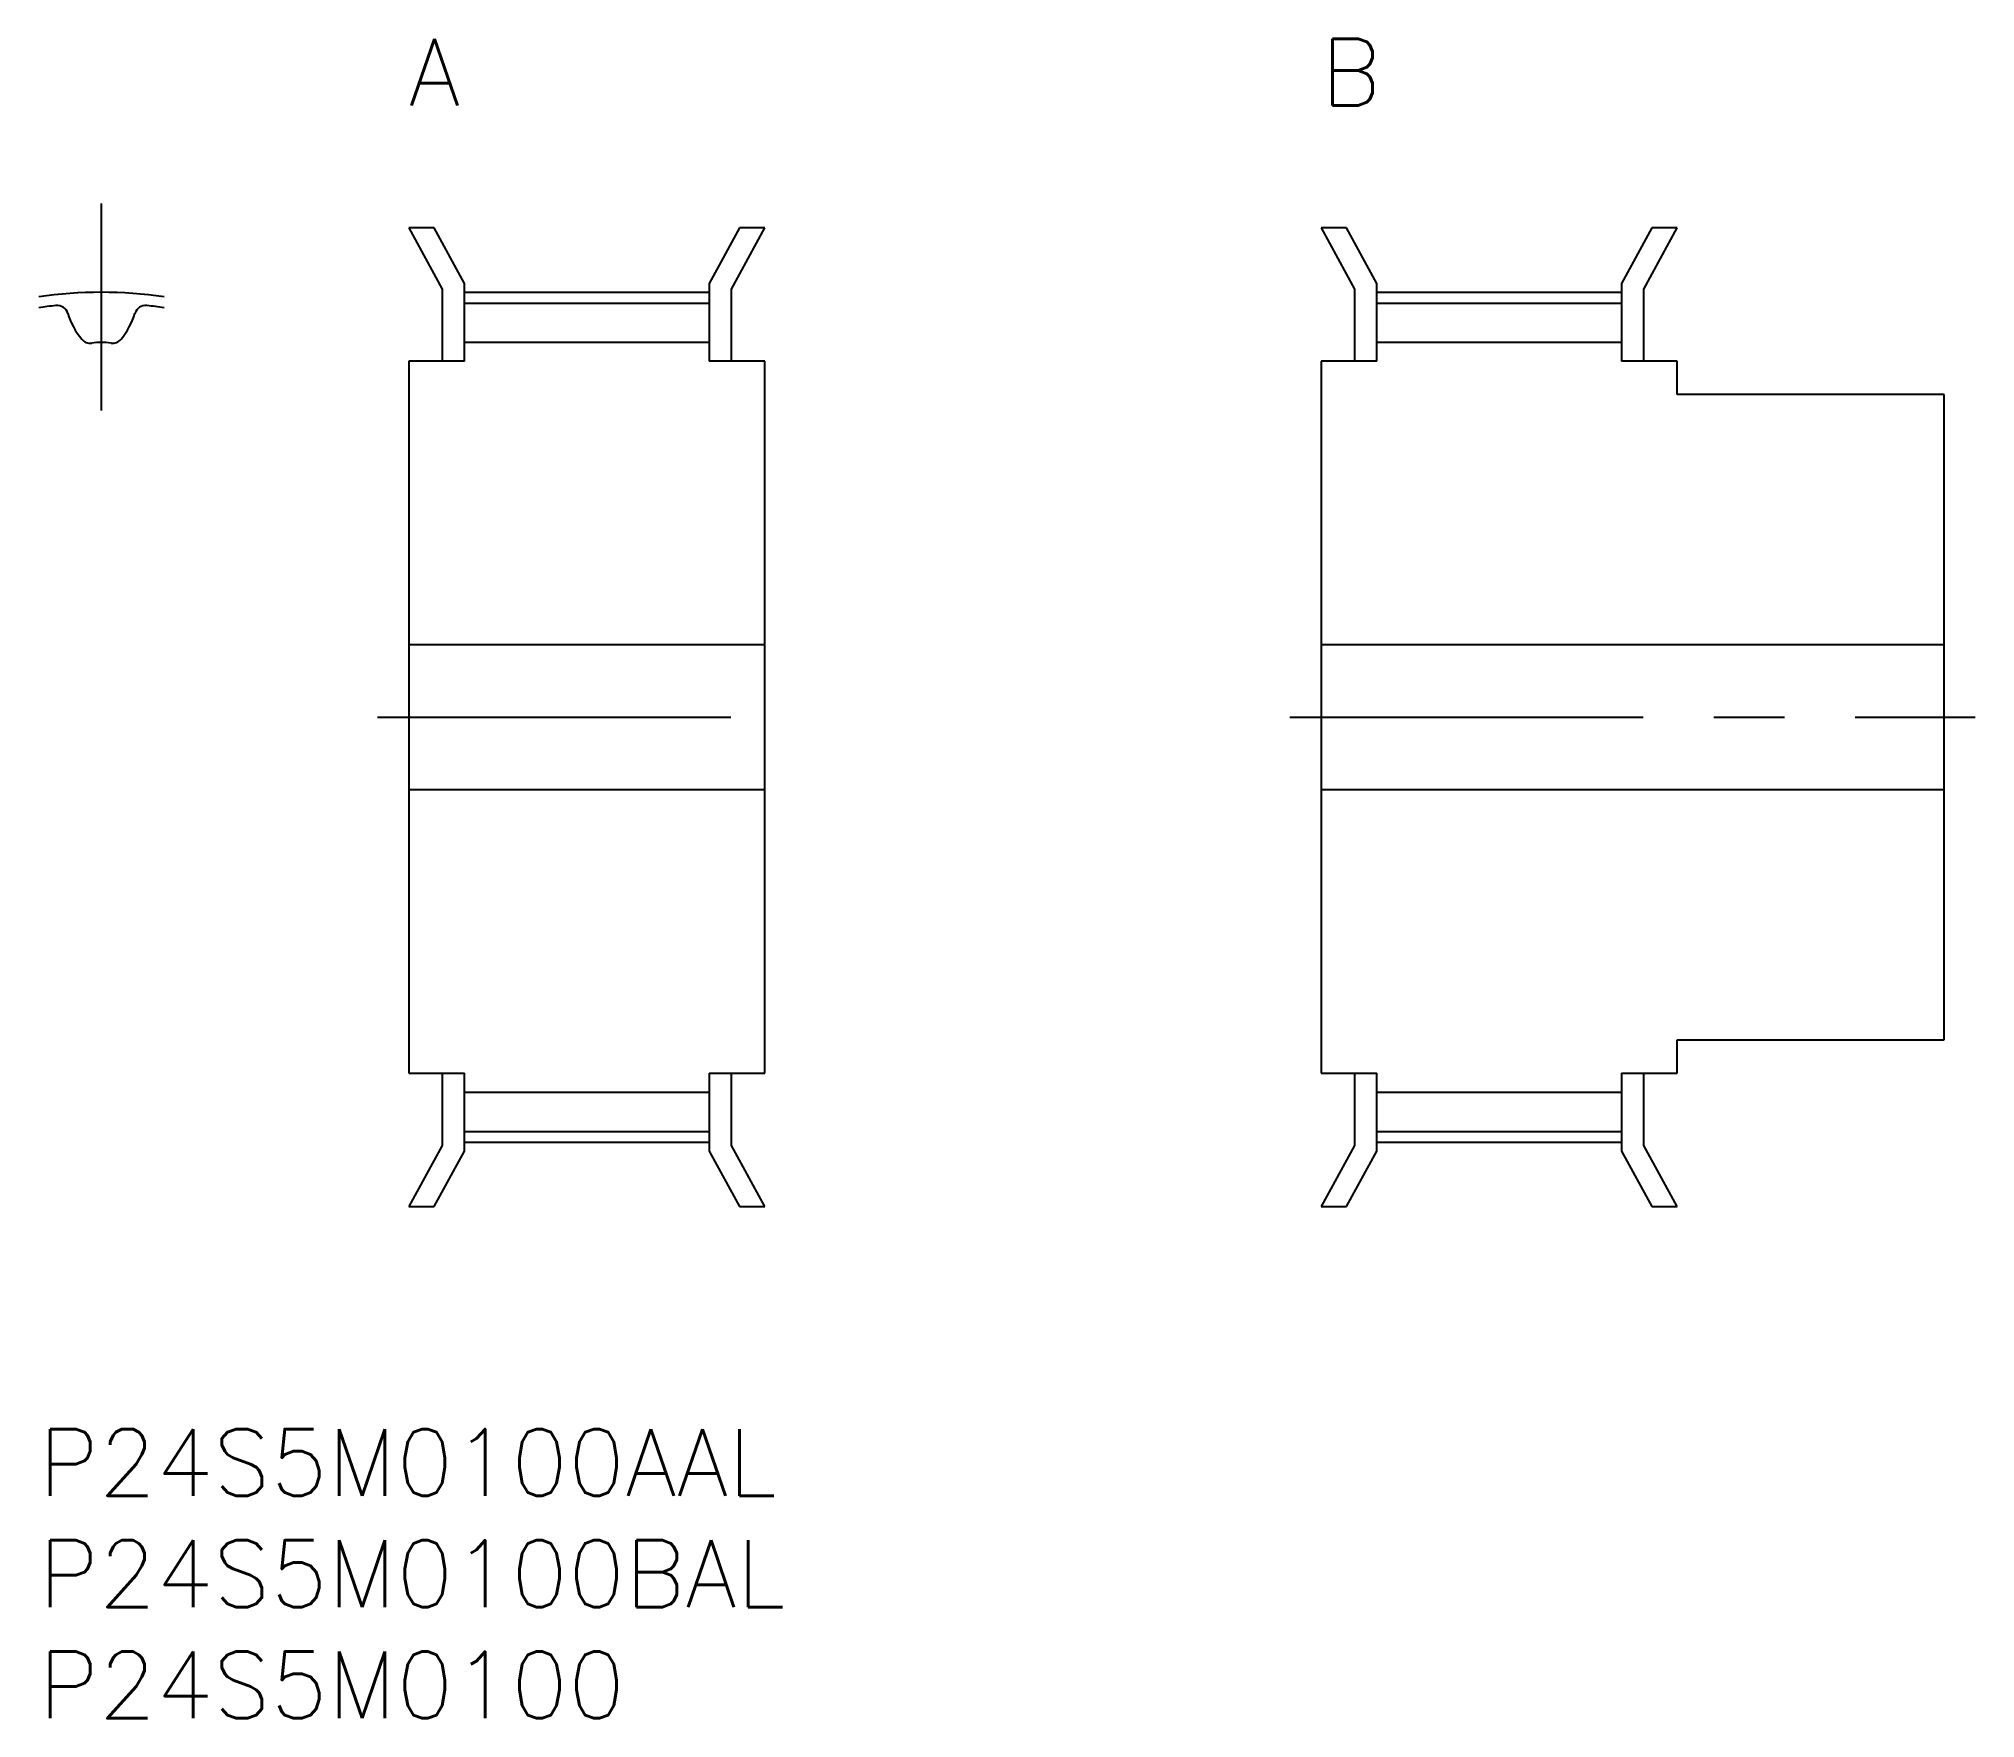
# Model space of a CAD drawing. Extents: x 0 to 87, y -13 to 62.5.
import ezdxf

# ---------------------------------------------------------------- set-up
doc = ezdxf.new("R2010")
doc.units = 0
doc.header["$LTSCALE"] = 0.5
doc.linetypes.add('CENTER', pattern=[50.8, 31.75, -6.35, 6.35, -6.35])
for name, color, linetype in [('MSM_CENTER', 1, 'CENTER'), ('MSM_CONTINUOUS', 7, 'CONTINUOUS'), ('MSM_PART_NUMBER', 7, 'CONTINUOUS')]:
    doc.layers.add(name, color=color, linetype=linetype)
doc.styles.get("Standard").update_dxf_attribs({"font": 'txt.shx', "height": 1, "bigfont": 'bigfont.shx'})

# ---------------------------------------------------------------- blocks, each defined once
blk = doc.blocks.new('*U36')
at = {"layer": 'MSM_PART_NUMBER'}
blk.add_text('A', height=3, dxfattribs=at).set_placement((16.631, 59.5))
blk = doc.blocks.new('*U37')
at = {"layer": 'MSM_PART_NUMBER'}
blk.add_text('B', height=3, dxfattribs=at).set_placement((57.631, 59.5))
blk = doc.blocks.new('*U38')
at = {"layer": 'MSM_PART_NUMBER'}
blk.add_text('P24S5M0100', height=3, dxfattribs=at).set_placement((0, -13))
blk = doc.blocks.new('*U39')
at = {"layer": 'MSM_PART_NUMBER'}
blk.add_text('P24S5M0100BAL', height=3, dxfattribs=at).set_placement((0, -8))
blk = doc.blocks.new('*U40')
at = {"layer": 'MSM_PART_NUMBER'}
blk.add_text('P24S5M0100AAL', height=3, dxfattribs=at).set_placement((0, -3))

msp = doc.modelspace()

# ---------------------------------------------------------------- linework, layer by layer
at = {"layer": 'MSM_CENTER'}
for p, q in [((2.815, 45.785), (2.815, 55.1)), ((19.131, 51.1), (30.131, 51.1)), ((60.131, 51.1), (71.131, 51.1)), ((15.231, 32), (34.031, 32)), ((56.231, 32), (87.031, 32)), ((19.131, 12.9), (30.131, 12.9)), ((60.131, 12.9), (71.131, 12.9))]:
    msp.add_line(p, q, dxfattribs=at)
msp.add_arc((2.815, 32), 19.1, 81.52327, 98.47673, dxfattribs=at)
at = {"layer": 'MSM_CONTINUOUS'}
for p, q in [((17.77, 54), (16.631, 54)), ((16.631, 54), (18.131, 51.245)), ((19.131, 51.5), (17.77, 54)), ((31.492, 54), (30.131, 51.5)), ((31.131, 51.245), (32.631, 54)), ((32.631, 54), (31.492, 54)), ((58.77, 54), (57.631, 54)), ((57.631, 54), (59.131, 51.245)), ((60.131, 51.5), (58.77, 54)), ((72.492, 54), (71.131, 51.5)), ((72.131, 51.245), (73.631, 54)), ((73.631, 54), (72.492, 54)), ((19.131, 48), (19.131, 51.5)), ((30.131, 51.5), (30.131, 48)), ((60.131, 48), (60.131, 51.5)), ((71.131, 51.5), (71.131, 48)), ((18.131, 51.245), (18.131, 48)), ((19.131, 50.62), (30.131, 50.62)), ((31.131, 48), (31.131, 51.245)), ((59.131, 51.245), (59.131, 48)), ((60.131, 50.62), (71.131, 50.62)), ((72.131, 48), (72.131, 51.245)), ((30.131, 48.85), (19.131, 48.85)), ((71.131, 48.85), (60.131, 48.85)), ((16.631, 48), (16.631, 16)), ((19.131, 48), (16.631, 48)), ((32.631, 48), (30.131, 48)), ((32.631, 16), (32.631, 48)), ((57.631, 48), (57.631, 16)), ((60.131, 48), (57.631, 48)), ((73.631, 48), (71.131, 48)), ((73.631, 46.5), (73.631, 48)), ((85.631, 46.5), (73.631, 46.5)), ((85.631, 17.5), (85.631, 46.5)), ((32.631, 35.25), (16.631, 35.25)), ((85.631, 35.25), (57.631, 35.25)), ((16.631, 28.75), (32.631, 28.75)), ((57.631, 28.75), (85.631, 28.75)), ((73.631, 16), (73.631, 17.5)), ((73.631, 17.5), (85.631, 17.5)), ((16.631, 16), (19.131, 16)), ((18.131, 16), (18.131, 12.755)), ((19.131, 12.5), (19.131, 16)), ((30.131, 16), (30.131, 12.5)), ((30.131, 16), (32.631, 16)), ((31.131, 12.755), (31.131, 16)), ((57.631, 16), (60.131, 16)), ((59.131, 16), (59.131, 12.755)), ((60.131, 12.5), (60.131, 16)), ((71.131, 16), (71.131, 12.5)), ((71.131, 16), (73.631, 16)), ((72.131, 12.755), (72.131, 16)), ((19.131, 15.15), (30.131, 15.15)), ((60.131, 15.15), (71.131, 15.15)), ((19.131, 13.38), (30.131, 13.38)), ((60.131, 13.38), (71.131, 13.38)), ((18.131, 12.755), (16.631, 10)), ((17.77, 10), (19.131, 12.5)), ((30.131, 12.5), (31.492, 10)), ((32.631, 10), (31.131, 12.755)), ((59.131, 12.755), (57.631, 10)), ((58.77, 10), (60.131, 12.5)), ((71.131, 12.5), (72.492, 10)), ((73.631, 10), (72.131, 12.755)), ((16.631, 10), (17.77, 10)), ((31.492, 10), (32.631, 10)), ((57.631, 10), (58.77, 10)), ((72.492, 10), (73.631, 10))]:
    msp.add_line(p, q, dxfattribs=at)
for centre, radius, start, end in [((2.815, 32), 18.62, 96.30307, 98.69693), ((0.826, 50.01), 0.5, 16.77526, 96.30307), ((4.805, 50.01), 0.5, 83.69693, 163.22474), ((2.815, 32), 18.62, 81.30307, 83.69693), ((4.44, 51.1), 3.275, 196.77526, 219.99096), ((1.19, 51.1), 3.275, 320.00904, 343.22474), ((2.314, 49.317), 0.5, 219.99096, 277.62736), ((2.815, 45.575), 3.275, 82.37264, 97.62736), ((3.317, 49.317), 0.5, 262.37264, 320.00904)]:
    msp.add_arc(centre, radius, start, end, dxfattribs=at)

# ---------------------------------------------------------------- block references
for name in ['*U36', '*U37', '*U40', '*U39', '*U38']:
    msp.add_blockref(name, (0, 0), dxfattribs=at)

doc.saveas('drawing.dxf')
